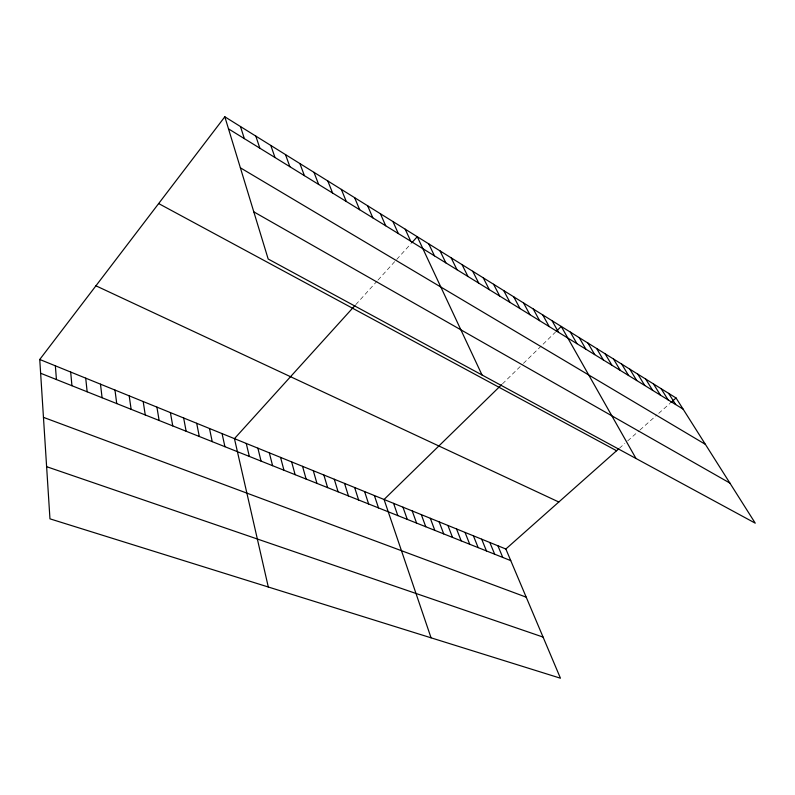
<?xml version="1.0" encoding="UTF-8"?>
<svg xmlns="http://www.w3.org/2000/svg" width="795" height="795" viewBox="0 0 795 795"><rect width="100%" height="100%" fill="white"/><g stroke="black" fill="none" stroke-linecap="round" stroke-linejoin="round"><path stroke-width="0.6" stroke-dasharray="3.98 2.98" d="M355.792 304.614L377.208 280.963M378.032 280.049L395.95 260.263M396.735 259.399L410.916 243.737M502.44 383.886L522.534 364.259M523.418 363.404L541.425 345.825M543.055 344.225L555.447 332.131M619.355 448.291L624.87 443.391M627.662 440.917L639.12 430.751M639.965 430.006L656.988 414.891M658.707 413.37L669.956 403.393"/><path stroke-width="1.19" d="M39.75 359.469L505.849 549.007L560.455 678.215L49.956 518.837L39.75 359.469L224.826 116.785L676.048 397.977L755.25 523.17L268.173 259.011L224.826 116.785M354.977 305.519L234.445 438.641L268.293 586.998M411.711 242.863L417.276 236.711L482.018 374.992M501.575 384.73L384.065 499.489L431.059 637.819M556.271 331.316L561.26 326.447L636 458.496M505.849 549.007L618.431 449.105M670.821 402.618L676.048 397.977M46.617 466.675L543.065 637.083M43.457 417.355L526.201 597.164M40.634 373.253L510.748 560.614M95.927 285.803L558.815 502.013M158.652 203.56L616.592 450.745M253.794 211.848L729.88 483.062M240.378 167.805L705.394 444.365M228.513 128.87L683.104 409.127M668.635 393.356L675.661 404.536M661.102 388.656L668.108 399.875M653.46 383.896L660.436 395.145M645.699 379.066L652.655 390.355M637.829 374.157L644.755 385.476M629.839 369.178L636.725 380.537M621.72 364.12L628.587 375.508M613.482 358.982L620.309 370.41M605.114 353.775L611.912 365.233M596.618 348.478L603.375 359.966M587.992 343.102L594.7 354.62M579.227 337.637L585.895 349.194M570.313 332.081L576.941 343.669M552.068 320.713L558.597 332.36M542.717 314.89L549.196 326.566M533.216 308.967L539.636 320.673M523.547 302.945L529.917 314.681M513.729 296.823L520.029 308.589M503.732 290.592L509.973 302.388M493.576 284.262L499.747 296.088M483.241 277.823L489.342 289.668M472.717 271.264L478.759 283.139M462.024 264.596L467.977 276.501M451.133 257.809L457.006 269.734M440.042 250.902L445.836 262.847M428.763 243.876L434.467 255.841M405.212 229.198L410.727 241.203M392.929 221.537L398.335 233.571M380.408 213.736L385.704 225.78M367.638 205.776L372.825 217.84M354.62 197.667L359.688 209.741M497.899 545.777L502.768 557.434M489.849 542.508L494.669 554.204M341.343 189.389L346.282 201.473M481.691 539.189L486.47 550.935M473.423 535.83L478.153 547.626M327.798 180.952L332.608 193.046M465.045 532.421L469.726 544.267M456.539 528.963L461.18 540.858M313.985 172.346L318.646 184.44M447.923 525.455L452.514 537.4M439.188 521.908L443.719 533.902M299.884 163.561L304.406 175.655M430.324 518.3L434.805 530.344M421.33 514.643L425.762 526.737M285.494 154.588L289.867 166.692M412.217 510.937L416.58 523.08M402.966 507.18L407.269 519.374M270.797 145.435L275.01 157.539M393.585 503.364L397.828 515.607M255.801 136.084L259.846 148.188M374.395 495.563L378.509 507.906M364.597 491.568L368.632 503.97M240.478 126.534L244.343 138.628M354.64 487.524L358.615 499.976M344.543 483.42L348.439 495.921M334.288 479.246L338.104 491.807M323.873 475.012L327.61 487.623M313.3 470.71L316.947 483.38M302.557 466.347L306.125 479.057M291.646 461.905L295.124 474.675M280.565 457.403L283.954 470.223M269.316 452.822L272.596 465.701M257.878 448.171L261.058 461.1M246.251 443.451L249.342 456.429M222.073 433.613L224.925 446.701M209.483 428.495L212.225 441.642M196.683 423.288L199.297 436.485M183.655 417.991L186.139 431.248M170.408 412.605L172.754 425.911M156.913 407.12L159.129 420.476M143.189 401.535L145.256 414.95M129.207 395.85L131.125 409.316M114.977 390.067L116.736 403.582M100.488 384.174L102.088 397.748M85.721 378.162L87.152 391.796M70.685 372.05L71.938 385.734M55.362 365.819L56.435 379.553"/></g></svg>
